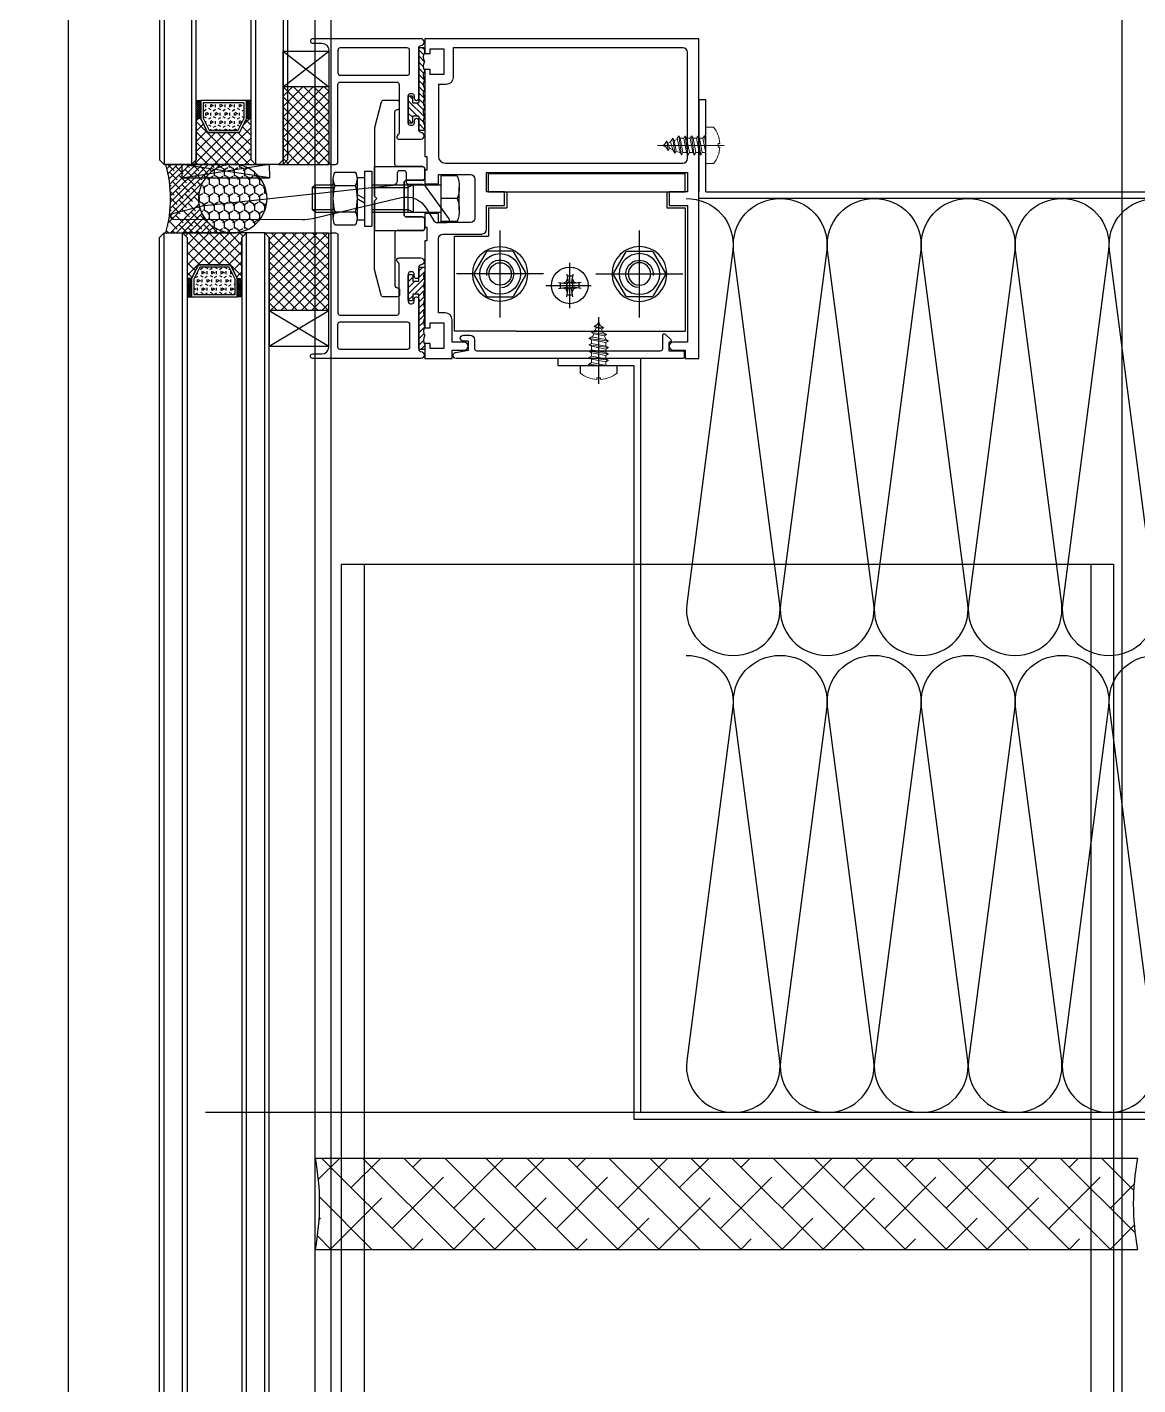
# Model space of a CAD drawing. Extents: x 6843040 to 15500510, y -6507076 to -4940511.
# Drawn here: x 7647898.7 to 7648141.7, y -6167043.5 to -6166746.4 of the extents above; entities that cross this region are included whole.
import ezdxf

# ---------------------------------------------------------------- set-up
doc = ezdxf.new("R2010")
doc.units = 0
doc.header["$LTSCALE"] = 1000
doc.header["$MEASUREMENT"] = 0
for name, pattern in [('CENTER', [50.800000000000004, 31.75, -6.35, 6.35, -6.35]), ('CONTINOUS', [0]), ('DOTE', [2.4200000000000004, 2, -0.2, 0.02, -0.2]), ('HIDDEN', [0.375, 0.25, -0.125])]:
    doc.linetypes.add(name, pattern=pattern)
for name, color, linetype in [('-07B2-附件', 8, 'Continuous'), ('1', 1, 'Continuous'), ('CENTER中心线层', 1, 'CENTER'), ('DOTE', 8, 'DOTE'), ('FASTENER紧固件', 2, 'Continuous'), ('FRSTENER紧固件', 2, 'Continuous'), ('GC', 3, 'Continuous'), ('LT-dim 1', 3, 'Continuous'), ('LT-dim 10', 253, 'Continuous'), ('LT-dim 20', 253, 'Continuous'), ('LT-dim 8', 253, 'Continuous'), ('LT-Fill-密封胶', 113, 'Continuous'), ('LT-Fill-玻璃1', 14, 'Continuous'), ('LT-中线', 6, 'Continuous'), ('LT-玻璃', 4, 'Continuous'), ('LT-细线', 1, 'Continuous'), ('LT-铝板', 31, 'Continuous'), ('PJ', 25, 'Continuous'), ('XC', 61, 'Continuous'), ('ZX', 1, 'CENTER'), ('密封胶填充', 111, 'Continuous'), ('批荡层', 213, 'Continuous'), ('泡沫棒填充', 71, 'Continuous'), ('钢立柱规格布置', 2, 'Continuous')]:
    doc.layers.add(name, color=color, linetype=linetype)
for name, color, linetype, lineweight in [('002CEN', 1, 'CENTER', 13), ('003DOT', 253, 'HIDDEN', 13), ('009CON', 6, 'CONTINOUS', 15)]:
    doc.layers.add(name, color=color, linetype=linetype, lineweight=lineweight)

# ---------------------------------------------------------------- blocks, each defined once
blk = doc.blocks.new('LT-BLK-20240603163343', base_point=(-3102913.412890759, 295840.9490596681))
at = {"layer": 'LT-Fill-密封胶'}
h = blk.add_hatch(dxfattribs=at)
h.set_pattern_fill('ANSI38', color=8, scale=2, style=0)
h.set_pattern_definition([(45, (-2772054.24012991, 233924.1443912563), (-4.490128060534576, 4.490128060534577), []), (135, (-2772054.24012991, 233924.1443912563), (-13.47038418160373, 4.490128060534578), [15.875, -9.525])])
edge = h.paths.add_edge_path()
edge.add_arc((-3103105.182630866, 295847.9445893168), 53.49325224012031, 349.22577148122093, 370.77422851344784, ccw=False)
edge.add_line((-3103052.632387903, 295837.9445893304), (-3102872.632387904, 295837.9445893395))
edge.add_arc((-3102820.082144962, 295847.944589319), 53.49325221775999, 169.2257714843428, 190.7742285157185, ccw=False)
edge.add_line((-3102872.632387904, 295857.9445892984), (-3103052.632387902, 295857.9445892984))
at = {"layer": 'GC', "color": 8, "linetype": 'HIDDEN', "ltscale": 50}
for p, q in [((-3102878.382199378, 295987.9445893046), (-3103047.382199377, 295987.9445893014)), ((-3103047.382199377, 295987.9445892986), (-3103047.382199377, 295660.9490596829)), ((-3103042.382199377, 295987.9445892986), (-3103042.382199377, 295660.9490596829)), ((-3102883.382199378, 295987.9445892986), (-3102883.382199378, 295660.9490596829)), ((-3102878.382199378, 295987.9445892986), (-3102878.382199378, 295660.9490596829))]:
    blk.add_line(p, q, dxfattribs=at)
at = {"layer": 'LT-Fill-密封胶', "color": 8}
for points in [[(-3103052.632387901, 295857.9445892934, -0.09430092778769975), (-3103052.632387903, 295837.9445893294, 1.164155667562947e-10)], [(-3102872.632387904, 295857.9445892934, 0.09430092778769975), (-3102872.632387902, 295837.9445893294, -1.164155667562947e-10)]]:
    blk.add_lwpolyline(points, format="xyb", dxfattribs=at)
at = {"layer": 'XC', "ltscale": 0.5}
for p, q in [((-3102872.632387904, 295857.9445892934), (-3103052.632387901, 295857.9445893124)), ((-3102872.632387904, 295837.9445893294), (-3103052.632387901, 295837.9445893124))]:
    blk.add_line(p, q, dxfattribs=at)
blk = doc.blocks.new('*U255')
at = {"layer": '002CEN', "ltscale": 5}
blk.add_line((-4.054319021158257, 1.989519660128281e-13), (10.54217069582398, 1.989519660128281e-13), dxfattribs=at)
at = {"layer": '003DOT', "ltscale": 5}
for p, q in [((-3.552713678800501e-14, 4.000000000000197), (-6.394884621840902e-14, 1.750000000000199)), ((-6.394884621840902e-14, 1.750000000000199), (-1.20792265079217e-13, -2.309999999999803)), ((-1.20792265079217e-13, 1.689951005760705), (0.6198573119681257, -1.549999999999798)), ((-3.552713678800501e-14, 4.405364961712621e-13), (0.2965411612219029, -2.109999999999815)), ((0.1999999999999247, 1.550000000000196), (0.7801426880317806, 1.550000000000182)), ((0.7801426880317806, 1.550000000000182), (1.103458838777946, 2.110000000000113)), ((0.7801426880317806, 1.550000000000182), (1.373225010475686, -1.549999999999798)), ((1.103458838778003, 2.110000000000198), (1.696541161221909, -2.109999999999815)), ((1.103458838777946, 2.110000000000113), (1.426774989524084, 1.550000000000196)), ((1.426774989524084, 1.550000000000182), (2.019857311968131, -1.549999999999798)), ((1.426774989524084, 1.550000000000196), (2.180142688031815, 1.550000000000196)), ((2.180142688031815, 1.550000000000196), (2.503458838777952, 2.110000000000113)), ((2.180142688031786, 1.550000000000182), (2.773225010475691, -1.549999999999798)), ((2.503458838778009, 2.110000000000198), (3.096541161221914, -2.109999999999815)), ((2.503458838777952, 2.110000000000113), (2.82677498952409, 1.550000000000182)), ((2.82677498952409, 1.550000000000182), (3.419857311968137, -1.549999999999798)), ((2.82677498952409, 1.550000000000182), (3.58014268803182, 1.550000000000196)), ((3.58014268803182, 1.550000000000196), (3.903458838777958, 2.110000000000113)), ((3.580142688031792, 1.550000000000182), (4.173225010475697, -1.549999999999798)), ((3.903458838778015, 2.110000000000198), (4.49654116122192, -2.109999999999815)), ((3.903458838777958, 2.110000000000113), (4.226774989524095, 1.550000000000182)), ((4.226774989524095, 1.550000000000182), (4.819857311968143, -1.549999999999798)), ((4.226774989524095, 1.550000000000182), (4.980142688031826, 1.550000000000196)), ((4.980142688031826, 1.550000000000196), (5.303458838777964, 2.110000000000113)), ((4.980142688031798, 1.550000000000182), (5.573225010475703, -1.549999999999798)), ((5.30345883877802, 2.110000000000198), (5.896541161221926, -2.109999999999815)), ((5.303458838777964, 2.110000000000113), (5.626774989524101, 1.550000000000182)), ((5.626774989524101, 1.550000000000182), (6.219857311968152, -1.549999999999798)), ((5.626774989524101, 1.550000000000182), (5.75796897832128, 1.550000000000196)), ((5.75796897832128, 1.550000000000196), (6.472600264496744, 1.253990029170197)), ((6.472600264496744, 1.253990029170197), (6.75501637345911, 1.743149078768994)), ((6.472600264496688, 1.253990029170225), (6.935613691095593, -1.062203588311888)), ((6.75501637345911, 1.743149078768994), (7.218029800058016, -1.551362637910714)), ((6.75501637345911, 1.743149078768994), (7.214966670336278, 0.946491795621327)), ((7.214966670336278, 0.946491795621327), (7.677980096935354, -0.7547053547629332)), ((7.214966670336278, 0.946491795621327), (7.959137419201934, 0.6382461787198395)), ((7.959137419201934, 0.6382461787198395), (8.241553528164356, 1.127405228318665)), ((7.959137419201905, 0.6382461787198537), (8.258597611268666, -0.5142057057746854)), ((8.241553528164356, 1.127405228318665), (8.541013720231117, -1.003364755373511)), ((8.241553528164356, 1.127405228318665), (8.701503825041524, 0.3307479451709128)), ((8.701503825041524, 0.3307479451709412), (9.000964017108512, -0.2067074722256024)), ((8.701503825041524, 0.3307479451709128), (9.499999999999943, 1.4210854715202e-13)), ((9.499999999999943, 1.4210854715202e-13), (9.000964017108512, -0.2067074722256024)), ((-1.20792265079217e-13, -2.309999999999803), (-1.20792265079217e-13, -3.999999999999801)), ((0.2965411612218745, -2.1099999999998), (0.1999999999998678, -2.1099999999998)), ((0.6198573119681257, -1.549999999999798), (0.2965411612218745, -2.1099999999998)), ((1.373225010475686, -1.549999999999798), (0.6198573119681257, -1.549999999999798)), ((1.696541161221909, -2.109999999999786), (1.373225010475686, -1.549999999999798)), ((2.019857311968131, -1.549999999999798), (1.696541161221909, -2.109999999999786)), ((2.77322501047572, -1.549999999999812), (2.019857311968131, -1.549999999999798)), ((3.096541161221914, -2.109999999999786), (2.77322501047572, -1.549999999999812)), ((3.419857311968137, -1.549999999999798), (3.096541161221914, -2.109999999999786)), ((4.173225010475726, -1.549999999999798), (3.419857311968137, -1.549999999999798)), ((4.49654116122192, -2.109999999999786), (4.173225010475726, -1.549999999999798)), ((4.819857311968143, -1.549999999999798), (4.49654116122192, -2.109999999999786)), ((5.573225010475731, -1.549999999999812), (4.819857311968143, -1.549999999999798)), ((5.896541161221926, -2.109999999999786), (5.573225010475731, -1.549999999999812)), ((6.219857311968152, -1.549999999999798), (5.896541161221926, -2.109999999999786)), ((6.935613691095593, -1.062203588311903), (6.185942131896716, -1.372727715457444)), ((6.185942131896716, -1.372727715457444), (6.219857311968152, -1.549999999999798)), ((7.218029800058016, -1.551362637910714), (6.935613691095593, -1.062203588311903)), ((7.677980096935382, -0.754705354762848), (7.218029800058016, -1.551362637910714)), ((8.258597611268666, -0.5142057057746854), (7.677980096935382, -0.754705354762848)), ((8.541013720231117, -1.003364755373511), (8.258597611268666, -0.5142057057746854)), ((9.000964017108512, -0.2067074722256024), (8.541013720231117, -1.003364755373511))]:
    blk.add_line(p, q, dxfattribs=at)
for centre, start, end in [((0.1999999999999318, 1.750000000000192), 179.999999999998, 269.999999999998), ((0.1999999999998749, -2.309999999999796), 90.00000000000203, 180.000000000002)]:
    blk.add_arc(centre, 0.1999999999999957, start, end, dxfattribs=at)
at = {"layer": '009CON'}
for p, q in [((-1.723475382979849, 4.000000000000197), (-3.552713678800501e-14, 4.000000000000197)), ((-2.700000000000053, 0.4000000000002188), (-3.087680633323494, 0.4000000000002188)), ((-2.700000000000053, -0.3999999999998067), (-2.700000000000053, 0.4000000000002188)), ((-3.087680633323494, -0.3999999999998067), (-2.700000000000053, -0.3999999999998067)), ((-1.20792265079217e-13, -3.999999999999801), (-1.723475382979849, -3.999999999999801))]:
    blk.add_line(p, q, dxfattribs=at)
for centre, radius, start, end in [((3.399999999999938, 1.882938249764265e-13), 6.499999999999996, 142.0201275551479, 176.4718766587116), ((3.399999999999942, 2.060573933704291e-13), 6.499999999999999, 183.5281233412879, 217.9798724448521)]:
    blk.add_arc(centre, radius, start, end, dxfattribs=at)
blk = doc.blocks.new('LT-BLK-20221110170712', base_point=(70366.62048334633, 148976.2082412609))
at = {"layer": 'LT-铝板'}
blk.add_lwpolyline([(70377.32049983303, 148988.7082412522), (70366.82049983303, 148988.7082412522, 0.414213562373095), (70366.32049983303, 148988.2082412522), (70366.32049983303, 148986.2082412522, 0.414213562370964), (70366.82049983309, 148985.7082412522), (70370.32049983303, 148985.7082412522, -0.4142135623718773), (70370.82049983303, 148985.2082412522), (70370.82049983303, 148981.7082412522), (70370.82049983303, 148978.2082412522, -0.414213562373095), (70370.32049983303, 148977.7082412522), (70366.82049983303, 148977.7082412522, 0.414213562373095), (70366.32049983303, 148977.2082412522), (70366.32049983303, 148975.2082412522, 0.4142135623709637), (70366.82049983303, 148974.7082412522), (70372.32049983303, 148974.7082412522, -0.4142139954914797), (70372.82049983303, 148974.2082405128), (70372.82048282732, 148962.7082296237, -0.4142135623509851), (70372.32048282732, 148962.2082296237, 0.4142135623589767), (70371.82048282732, 148961.7082296237), (70371.82048282726, 148960.7082296237, 0.4142135623560463), (70372.32048282726, 148960.2082296237), (70375.32912417874, 148960.2082296237, 0.3394542588617528), (70375.81208709185, 148960.578820101), (70377.32048282726, 148966.2082296237), (70377.32049983303, 148981.2082412578), (70376.82049983303, 148981.7082412578), (70377.32049983303, 148982.2082412578)], format="xyb", close=True, dxfattribs=at)
blk = doc.blocks.new('LT-BLK-20221110170731', base_point=(70370.0773481904, 148951.2713370427))
at = {"layer": 'LT-铝板'}
for points in [[(70391.52048334572, 148949.7082412609, 0.414213562373095), (70391.02048334572, 148950.2082412609), (70389.02048334572, 148950.2082412609, -0.414213562373095), (70387.52048334572, 148951.7082412609), (70387.52048091497, 148976.208241261, 0.414213562373095), (70387.02048091497, 148976.708241261), (70386.02048091497, 148976.708241261, 0.414213562373095), (70385.52048091497, 148976.208241261), (70385.52048334572, 148959.2082412609, -0.414213562373095), (70385.02048334572, 148958.7082412609), (70372.62048334628, 148958.7082412609, -0.414213562373095), (70372.12048334628, 148959.2082412609), (70372.12048334628, 148969.8422158572, -0.2679491924311048), (70372.37048334628, 148970.2752285591, 0.267949192431174), (70372.62048334628, 148970.7082412609), (70372.62048334628, 148970.7082412609, 0.414213562373095), (70372.12048334628, 148971.2082412609), (70367.37048334628, 148971.2082412609, 0.414213562373095), (70366.62048334628, 148970.4582412609), (70366.62048334628, 148970.4582412609, 0.4025426732437422), (70367.34048334602, 148969.7088415011, -0.4025426732436533), (70367.82048334647, 148969.2092416613), (70367.82048334647, 148967.2082412609, 0.414213562373095), (70368.32048334647, 148966.7082412609, 0.414213562373095), (70368.82048334647, 148967.2082412609), (70368.82048334647, 148967.7082412609, -0.414213562373095), (70369.32048334647, 148968.2082412609), (70369.62048334628, 148968.2082412609, -0.4142135623733614), (70370.12048334628, 148967.7082412609), (70370.12048334628, 148961.7082412609, -0.414213562373095), (70369.62048334628, 148961.2082412609), (70369.32048334647, 148961.2082412609, -0.414213562373095), (70368.82048334647, 148961.7082412609), (70368.82048334647, 148962.2082412609, 0.414213562373095), (70368.32048334647, 148962.7082412609), (70368.32048334647, 148962.7082412609, 0.414213562373095), (70367.82048334647, 148962.2082412609), (70367.82048334647, 148951.2072408605, -0.4025426732437193), (70367.34048334602, 148950.7076410207, 0.4025426732436966), (70366.62048334628, 148949.9582412609, 0.414213562373095), (70367.37048334628, 148949.2082412609), (70391.02048334572, 148949.2082412609, 0.414213562373095)], [(70385.02047205158, 148951.2082412609, 0.414213562373095), (70385.52047205158, 148951.7082412609), (70385.52047205158, 148956.7082412609, 0.414213562373095), (70385.02047205158, 148957.2082412609), (70370.32048334647, 148957.2082412609, 0.4142135623730995), (70369.82048334647, 148956.7082412609), (70369.82048334647, 148951.7082412609, 0.414213562373095), (70370.32048334647, 148951.2082412609)]]:
    blk.add_lwpolyline(points, format="xyb", close=True, dxfattribs=at)
blk = doc.blocks.new('LT-BLK-20221110171121', base_point=(70395.52049771605, 148950.2080412609))
at = {"layer": '1'}
h = blk.add_hatch(dxfattribs=at)
h.set_pattern_fill('ANSI37', color=252, scale=0.5, angle=-180, style=0)
h.set_pattern_definition([(315, (70258.95784844276, 147994.0746522094), (-1.122532015133644, -1.122532015133645), []), (225, (70258.95784844276, 147994.0746522094), (-1.122532015133645, 1.122532015133644), [])])
h.paths.add_polyline_path([(70387.52049771603, 148973.7066654017), (70387.52049771603, 148956.7066654017), (70397.52049771603, 148956.7066654017), (70397.52049771603, 148973.7066654017)])
at = {"layer": '1', "color": 252}
for p, q in [((70397.52049771603, 148948.9066654017), (70387.52049771603, 148956.7066654017)), ((70397.52049771603, 148956.7066654017), (70387.52049771603, 148948.9066654017)), ((70397.52049771603, 148948.9066654017), (70387.52049771603, 148956.7066654017)), ((70397.52049771603, 148956.7066654017), (70387.52049771603, 148948.9066654017))]:
    blk.add_line(p, q, dxfattribs=at)
at = {"layer": 'LT-细线'}
for points in [[(70397.52049771603, 148972.7066654017), (70398.52049771603, 148973.7066654017), (70387.52049771603, 148973.7066654017)], [(70397.52049771603, 148972.7066654017), (70397.52049771603, 148948.9066654017), (70387.52049771603, 148948.9066654017), (70387.52049771603, 148973.7066654017)], [(70387.52049771603, 148956.7066654017), (70397.52049771603, 148956.7066654017)]]:
    blk.add_lwpolyline(points, dxfattribs=at)
blk = doc.blocks.new('LT-BLK-20221110170740', base_point=(70370.12048334633, 148964.708241261))
at = {"layer": 'LT-细线', "lineweight": 25}
blk.add_lwpolyline([(70366.52048334634, 148952.208241261), (70366.52048334634, 148951.4082412609, 0.414213562373095), (70366.72048334633, 148951.208241261), (70367.62048334634, 148951.208241261, 0.4142135623732163), (70367.82048334634, 148951.4082412609), (70367.82048334634, 148963.1582412609, -0.414213562373095), (70367.97048334633, 148963.308241261), (70369.02048334634, 148963.308241261, -0.4874037778461285), (70369.12048334634, 148963.1582412609), (70369.12048334634, 148961.958241261, 0.414213562373095), (70369.27048334634, 148961.808241261), (70369.97048334633, 148961.808241261, 0.414213562373095), (70370.12048334634, 148961.958241261), (70370.12048334634, 148967.458241261, 0.414213562373095), (70369.97048334633, 148967.608241261), (70369.27048334634, 148967.608241261, 0.414213562373095), (70369.12048334634, 148967.458241261), (70369.12048334634, 148966.2582412609, -0.4874037778466969), (70369.02048334634, 148966.108241261), (70367.97048334633, 148966.108241261, -0.414213562373095), (70367.82048334634, 148966.2582412609), (70367.82048334634, 148969.0082412609, 0.414213562373095), (70367.62048334634, 148969.208241261), (70366.72048334633, 148969.208241261, 0.414213562373095), (70366.52048334634, 148969.0082412609), (70366.52048334634, 148968.208241261, -0.2871565913622846), (70366.52048334634, 148966.208241261, -0.2871565913622156), (70366.52048334634, 148964.208241261, -0.2871565913622151), (70366.52048334634, 148962.208241261, -0.2871565913622846), (70366.52048334634, 148960.208241261, -0.2871565913622846), (70366.52048334634, 148958.208241261, -0.2871565913622846), (70366.52048334634, 148956.208241261, -0.2871565913622846), (70366.52048334634, 148954.208241261, -0.2871565913622846)], format="xyb", close=True, dxfattribs=at)
blk = doc.blocks.new('LT-BLK-20221110170832', base_point=(70370.12048334634, 148964.708241261))
at = {"layer": '1'}
h = blk.add_hatch(dxfattribs=at)
h.set_pattern_fill('ANSI31', color=252, scale=0.3, angle=-180, style=0)
h.set_pattern_definition([(315.0000000000001, (69125.05354900184, 144959.7554935077), (-0.6735192090801865, -0.6735192090801874), [])])
h.paths.add_polyline_path([(70367.82048334634, 148963.1582412609, -0.4142135623739831), (70367.97048334633, 148963.308241261), (70369.02048334634, 148963.308241261, -0.487403777848204), (70369.12048334634, 148963.1582412609), (70369.12048334634, 148961.958241261, 0.4142135623730951), (70369.27048334634, 148961.808241261), (70369.97048334633, 148961.808241261, 0.4142135623730951), (70370.12048334634, 148961.958241261), (70370.12048334634, 148967.458241261, 0.4142135623739831), (70369.97048334633, 148967.608241261), (70369.27048334634, 148967.608241261, 0.4142135623730951), (70369.12048334634, 148967.458241261), (70369.12048334634, 148966.2582412609, -0.4874037778455901), (70369.02048334634, 148966.108241261), (70367.97048334633, 148966.108241261, -0.4142135623730951), (70367.82048334634, 148966.2582412609), (70367.82048334634, 148969.0082412609, 0.4142135623730951), (70367.62048334634, 148969.208241261), (70366.72048334633, 148969.208241261, 0.4142135623730951), (70366.52048334634, 148969.0082412609), (70366.52048334634, 148968.208241261, -0.2871565913622846), (70366.52048334634, 148966.208241261, -0.2871565913622156), (70366.52048334634, 148964.208241261, -0.2871565913622151), (70366.52048334634, 148962.208241261, -0.2871565913622846), (70366.52048334634, 148960.208241261, -0.2871565913622846), (70366.52048334634, 148958.208241261, -0.2871565913622846), (70366.52048334634, 148956.208241261, -0.2871565913622846), (70366.52048334634, 148954.208241261, -0.2871565913622846), (70366.52048334634, 148952.208241261), (70366.52048334634, 148951.4082412609, 0.414213562373095), (70366.72048334633, 148951.208241261), (70367.62048334634, 148951.208241261, 0.4142135623732164), (70367.82048334634, 148951.4082412609)])
at = {"layer": 'LT-细线'}
blk.add_blockref('LT-BLK-20221110170740', (70370.12048334633, 148964.708241261), dxfattribs=at)
blk = doc.blocks.new('*U254')
at = {"layer": '1'}
h = blk.add_hatch(dxfattribs=at)
h.set_pattern_fill('ANSI37', color=252, scale=0.1, angle=-180, style=0)
h.set_pattern_definition([(224.9999999999999, (1679562.560613633, -289717.7450616644), (0.2245064030267287, -0.2245064030267291), []), (314.9999999999999, (1679562.560613633, -289717.7450616644), (0.2245064030267291, 0.2245064030267286), [])])
h.paths.add_polyline_path([(-14.00086452462315, 18.00001763110049), (-14.00086452462315, 17.00001763110049), (-10.00086452462315, 17.00001763110049), (-10.00086452462315, 18.00001763110049)])
h.paths.add_polyline_path([(-14.00086452462315, 7.000017631100491), (-14.00086452462315, 6.000017631100491), (-10.00086452462315, 6.000017631100491), (-10.00086452462315, 7.000017631100491)])
h = blk.add_hatch(dxfattribs=at)
h.set_pattern_fill('ANSI37', color=252, scale=0.5, angle=-180, style=0)
h.set_pattern_definition([(224.9999999999999, (1679562.560613633, -289717.7450616644), (1.122532015133643, -1.122532015133645), []), (314.9999999999999, (1679562.560613633, -289717.7450616644), (1.122532015133645, 1.122532015133643), [])])
h.paths.add_polyline_path([(-7.000864524623154, 8.50001763110049), (-10.00086452462315, 7.000017631100491), (-10.00086452462315, 6.000017631100491), (-1.000864524623154, 6.000017631100491), (-0.0008432585706543705, 4.999996365222614), (-0.0008603557904791614, 19.00002179987496), (-1.000864524623154, 18.00001763110049), (-10.00086452462315, 18.00001763110049), (-10.00086452462315, 17.00001763110049), (-7.000864524623154, 15.50001763110049)])
h = blk.add_hatch(dxfattribs=at)
h.set_pattern_fill('HEX', color=252, scale=0.19, angle=-360.0000000000001, style=0)
h.set_pattern_definition([(360, (1679562.560613633, -289717.7450616644), (9.680894054106727e-16, 1.0448594), [0.60325, -1.2065]), (119.9999999999999, (1679562.560613633, -289717.7450616644), (-0.9048747837829667, -0.5224296999999988), [0.6032499999999971, -1.206499999999994]), (59.99999999999992, (1679563.163863633, -289717.7450616644), (-0.9048747837829658, 0.5224297000000009), [0.60325, -1.2065])])
edge = h.paths.add_edge_path()
edge.add_line((-10.11889851349011, 16.50001763110049), (-7.500864524623154, 15.30292986205313))
edge.add_line((-10.11889851325728, 16.50001763110049), (-13.50086452462315, 16.50001763110049))
edge.add_line((-13.50086452462315, 16.50001763110049), (-13.50086452462315, 7.500017631100491))
edge.add_line((-13.50086452462315, 7.500017631100491), (-10.11889851325728, 7.500017631100491))
edge.add_line((-10.11889851325728, 7.500017631100491), (-7.500864524623154, 8.80903462547576))
edge.add_line((-7.500864524623154, 8.80903462547576), (-7.500864524623154, 15.30292986205313))
at = {"color": 253}
for points in [[(-14.00086452462315, 18.00001763110049), (-14.00086452462315, 17.00001763110049), (-10.00086452462315, 17.00001763110049), (-10.00086452462315, 18.00001763110049)], [(-7.000864524623154, 8.50001763110049), (-10.00086452462315, 7.000017631100491), (-14.00086452462315, 7.000017631100491), (-14.00086452462315, 17.00001763110049), (-10.00086452462315, 17.00001763110049), (-7.000864524623154, 15.50001763110049)], [(-7.500864524623154, 15.19100063672522), (-7.500864524623154, 8.80903462547576), (-10.11889851325728, 7.500017631100491), (-13.50086452462315, 7.500017631100491), (-13.50086452462315, 16.50001763110049), (-10.11889851325728, 16.50001763110049)], [(-14.00086452462315, 6.000017631100491), (-14.00086452462315, 7.000017631100491), (-10.00086452462315, 7.000017631100491), (-10.00086452462315, 6.000017631100491)]]:
    blk.add_lwpolyline(points, close=True, dxfattribs=at)
blk.add_lwpolyline([(-10.00086452462315, 6.000017631100491), (-10.00086452462315, 7.000017631100491), (-7.000864524623154, 8.50001763110049), (-7.000864524623154, 15.50001763110049), (-10.00086452462315, 17.00001763110049), (-10.00086452462315, 18.00001763110049), (-1.000864524623154, 18.00001763110049), (-0.000864524623153784, 19.00001763110049), (-0.000864524623153784, 5.000017631100491), (-1.000864524623154, 6.000017631100491), (-10.00086452462315, 6.000017631100491)], dxfattribs=at)
at = {"layer": 'LT-玻璃', "color": 8}
for p, q in [((-1546.802555535035, 23.00001763110049), (-0.0008645246417771091, 23.00001763110049)), ((-1546.802555535017, 19.00001763110049), (-0.000864524623153784, 19.00001763110049)), ((-1546.802555535017, 5), (-0.0008468935226630947, 5)), ((-1546.80255553502, 1.000386271683965), (-0.0008468935266137123, 1.000386271683965))]:
    blk.add_line(p, q, dxfattribs=at)
at = {"layer": 'LT-玻璃', "color": 150}
for points in [[(-1546.802555535035, 24.00001763110049), (-1.000864524641777, 24.00001763110049), (-0.0008645246417771091, 23.00001763110049), (-0.000864524623153784, 19.00001763110049), (-1.000864524623154, 18.00001763110049), (-1546.802555535017, 18.00001763110049)], [(-1546.80255553502, 0), (-1.000846893526614, 0), (-0.0008468935266137123, 1), (-0.0008468935226630947, 5), (-1.000846893522663, 6), (-1546.802555535017, 6)]]:
    blk.add_lwpolyline(points, dxfattribs=at)
blk = doc.blocks.new('LT-耐候密封胶缝')
at = {"layer": '密封胶填充'}
h = blk.add_hatch(dxfattribs=at)
h.set_pattern_fill('ANSI38', color=8, scale=0.04, angle=180, style=0)
h.set_pattern_definition([(225, (-9.094947017729282e-13, 5.820766091346741e-11), (0.04490128060534575, -0.04490128060534577), []), (315, (-9.094947017729282e-13, 5.820766091346741e-11), (0.1347038418160373, -0.04490128060534579), [0.15875, -0.09524999999999999])])
edge = h.paths.add_edge_path()
edge.add_line((0.4999999999990905, -1), (0.4999999999990903, -0.01966673684918463))
edge.add_arc((4.278217602404766e-07, 1.798028991906904), 1.885210156581904, 254.6198170668605, 285.38015596169396, ccw=False)
edge.add_line((-0.5000000000009095, -0.01966650143731385), (-0.5000000000319533, -0.9999999999643879))
edge.add_arc((-1.637090463191271e-11, -1), 0.5000000000155217, 0, 180, ccw=False)
at = {"layer": '泡沫棒填充'}
h = blk.add_hatch(dxfattribs=at)
h.set_pattern_fill('HONEY', color=8, scale=0.02666666666666666, angle=180, style=0)
h.set_pattern_definition([(180, (104.5532869425351, -12.93409662204795), (-0.127, -0.07332346666666664), [0.08466666666666667, -0.1693333333333333]), (299.9999999999999, (104.5532869425351, -12.93409662204795), (0.1269999848268748, -0.07332349294729043), [0.08466666666666663, -0.1693333333333333]), (240, (104.5532869425351, -12.93409662204795), (-1.517312520979541e-08, -0.146646959613957), [-0.1693333333333333, 0.08466666666666667])])
h.paths.add_polyline_path([(0.4999999999990905, -1.000000093015842, -1), (-0.5000000000009095, -0.9999999069259502, -1)])
at = {"layer": 'LT-细线'}
for points in [[(-0.5000000000009095, -0.9999999999417923), (-0.5000000000009095, -0.01966650143731385)], [(0.4999999999990905, -0.01966673682909459), (0.4999999999990905, -0.9999999999417923)]]:
    blk.add_lwpolyline(points, dxfattribs=at)
blk.add_lwpolyline([(-0.500000000007276, -0.01966650143731385, 0.1350290909618399), (0.4999999999918145, -0.01966673682909459, 0.1350290909618399)], format="xyb", dxfattribs=at)
blk.add_circle((-9.094947017729282e-13, -0.9999999999417923), 0.4999999999999999, dxfattribs=at)
blk = doc.blocks.new('*U251')
at = {"layer": '-07B2-附件', "color": 6, "lineweight": -3}
for p, q in [((-5, 3.613248654052313), (-5, 4.242850545289081e-13)), ((0, 3.613248654052313), (0, 4.547473508864641e-13)), ((0, 3.613248654052313), (0, 4.547473508864641e-13)), ((5, 3.613248654052313), (5, 3.046229635755598e-14)), ((5, 3.046229635755598e-14), (-5, 4.242850545289081e-13)), ((-3, -15.09999999999718), (-3.000000000003638, 4.547473508864641e-13)), ((3, -15.09999999999718), (3, 0)), ((-3.000000000003638, -6), (-2.400000000005093, -7.19999999999709)), ((2.999999999996362, -6), (-3.000000000003638, -6)), ((2.999999999996362, -7.19999999999709), (-3.000000000003638, -7.19999999999709)), ((-2.400000000001455, -15.09999999999718), (-2.400000000001455, -7.200000000000728)), ((2.999999999996362, -6), (2.399999999997817, -7.19999999999709)), ((2.399999999997817, -15.09999999999718), (2.399999999997817, -7.200000000000728)), ((6, -15.09999999999718), (-6, -15.09999999999718)), ((-6, -16.69999999999754), (-6, -15.09999999999718)), ((6, -16.69999999999754), (-6, -16.69999999999754)), ((-4.649999999997817, -18.29999999999791), (-4.649999999997817, -16.69999999999754)), ((0.004862939065787941, -18.29999999999791), (-0.9188974916360166, -16.69999999999754)), ((0.9237604307018046, -18.29999999999791), (0, -16.69999999999754)), ((4.649999999997817, -18.29999999999791), (4.649999999997817, -16.69999999999754)), ((6, -16.69999999999754), (6, -15.09999999999718)), ((-5.768639752830495, -23.11324865404958), (-5.768639752830495, -18.68675134594605)), ((4.649999999997817, -18.29999999999791), (-4.649999999997817, -18.29999999999791)), ((3.901069350929902, -18.29999999999791), (-3.901069350929902, -18.29999999999791)), ((-2.881888406882354, -23.11324865404958), (-2.881888406882354, -18.68675134594605)), ((2.891614285013929, -23.11324865404958), (2.891614285013929, -18.68675134594605)), ((5.778365630962071, -23.11324865404958), (5.778365630962071, -18.68675134594605)), ((-4.325264079856424, -23.49999999999773), (4.334989957988, -23.49999999999773)), ((-3, -27.49999999999909), (-3, -23.49999999999773)), ((-2.399999999997817, -28.09999999999764), (-2.399999999997817, -23.49999999999773)), ((2.399999999997817, -28.09999999999764), (2.399999999997817, -23.49999999999773)), ((3, -27.49999999999909), (3, -23.49999999999773)), ((3, -27.49999999999909), (-3, -27.49999999999909)), ((-3, -27.49999999999909), (-2.399999999997817, -28.09999999999764)), ((2.399999999997817, -28.09999999999764), (-2.399999999997817, -28.09999999999764)), ((3, -27.49999999999909), (2.399999999997817, -28.09999999999764))]:
    blk.add_line(p, q, dxfattribs=at)
blk.add_lwpolyline([(-2.5, 4.081246944558599), (2.499999999999998, 4.081246944558599)], dxfattribs=at)
for centre, radius, start, end in [((-2.5, -2.830127018922105), 6.911373963480704, 68.7939768869991, 111.2060231130009), ((2.5, -2.830127018922105), 6.911373963480704, 68.79397688699912, 111.2060231130009), ((-4.325264079856424, -21.18675134594605), 2.886751345948142, 60.00000000000272, 119.9999999999973), ((0.004862939065787941, -29.26687836486735), 10.96687836486947, 74.73851957507969, 105.2614804249203), ((4.334989957988, -21.18675134594605), 2.886751345948142, 60.00000000000272, 119.9999999999973), ((-4.325264079856424, -20.61324865404958), 2.886751345948142, 240.0000000000027, 299.9999999999973), ((0.004862939065787941, -12.53312163512828), 10.96687836486941, 254.7385195750797, 285.2614804249203), ((4.334989957988, -20.61324865404958), 2.886751345948142, 240.0000000000027, 299.9999999999973)]:
    blk.add_arc(centre, radius, start, end, dxfattribs=at)
blk = doc.blocks.new('*U167')
at = {"layer": 'CENTER中心线层', "ltscale": 3}
for p, q in [((-3.552713678800501e-15, 4.992010588861657), (-3.552713678800501e-15, -4.976730550326725)), ((5.225386202088316, 4.547473508864641e-13), (-4.694783167004388, 4.547473508864641e-13))]:
    blk.add_line(p, q, dxfattribs=at)
at = {"layer": 'FASTENER紧固件'}
for p, q in [((-2.484210516999994, 0.6496240577147656), (-0.6306917197086612, 0.3848356581017036)), ((-2.063157886999996, 0.5894736820004454), (-2.063157886999996, -0.5894736819995359)), ((-1.557451118354326, 0.5172298579082337), (-0.7854010318736009, 0.7854010318740539)), ((-0.5172298579077825, 1.557451118354778), (-0.7854010318736009, 0.7854010318740539)), ((-0.7854010318736009, 0.7854010318740539), (-0.4482178549230547, 0.4482178549235307)), ((-0.6496240577143126, 2.484210517000468), (-0.3848356581012524, 0.6306917197091355)), ((-0.6306917197086612, 0.3848356581017036), (-0.4482178549230547, 0.4482178549235307)), ((-0.6306917197086612, -0.3848356581007941), (-0.6306917197086612, 0.3848356581017036)), ((0.5894736819999871, 2.063157887000468), (-0.5894736819999942, 2.063157887000468)), ((-0.4482178549230547, 0.4482178549235307), (-0.3848356581012524, 0.6306917197091355)), ((-0.3848356581012524, 0.6306917197091355), (0.3848356581012453, 0.6306917197091586)), ((0.6496240577143055, 2.484210517000468), (0.3848356581012453, 0.6306917197091586)), ((0.3848356581012453, 0.6306917197091586), (0.4482178549230973, 0.4482178549235307)), ((0.7854010318735938, 0.7854010318740539), (0.4482178549230973, 0.4482178549235307)), ((0.4482178549230973, 0.4482178549235307), (0.6306917197087003, 0.3848356581017036)), ((0.5172298579077754, 1.557451118354778), (0.7854010318735938, 0.7854010318740539)), ((2.484210516999987, 0.6496240577147656), (0.6306917197087003, 0.3848356581017036)), ((0.6306917197087003, 0.3848356581017036), (0.6306917197087003, -0.3848356581007941)), ((1.557451118354368, 0.5172298579082337), (0.7854010318735938, 0.7854010318740539)), ((2.063157886999988, 0.5894736820004454), (2.063157886999988, -0.5894736819995359)), ((-2.484210516999994, -0.6496240577138312), (-0.6306917197086612, -0.3848356581007941)), ((-1.557451118354326, -0.5172298579073011), (-0.7854010318736009, -0.7854010318731195)), ((-0.7854010318736009, -0.7854010318731195), (-0.4482178549230547, -0.4482178549225964)), ((-0.5172298579077825, -1.557451118353869), (-0.7854010318736009, -0.7854010318731195)), ((-0.6496240577143126, -2.484210516999536), (-0.3848356581012524, -0.630691719708226)), ((-0.4482178549230547, -0.4482178549226212), (-0.6306917197086612, -0.3848356581007941)), ((0.5894736819999871, -2.063157886999536), (-0.5894736819999942, -2.063157886999536)), ((-0.3848356581012524, -0.630691719708226), (-0.4482178549230547, -0.4482178549226212)), ((0.3848356581012453, -0.630691719708226), (-0.3848356581012524, -0.630691719708226)), ((0.4482178549230973, -0.4482178549226212), (0.3848356581012453, -0.630691719708226)), ((0.6496240577143055, -2.484210516999536), (0.3848356581012453, -0.630691719708226)), ((0.6306917197087003, -0.3848356581007941), (0.4482178549230973, -0.4482178549226212)), ((0.7854010318735938, -0.7854010318731195), (0.4482178549230973, -0.4482178549225964)), ((0.5172298579077754, -1.557451118353869), (0.7854010318735938, -0.7854010318731195)), ((2.484210516999987, -0.6496240577138312), (0.6306917197087003, -0.3848356581007941)), ((1.557451118354368, -0.5172298579073011), (0.7854010318735938, -0.7854010318731195))]:
    blk.add_line(p, q, dxfattribs=at)
blk.add_circle((-3.552713678800501e-15, 4.547473508864641e-13), 3.999999985, dxfattribs=at)
blk = doc.blocks.new('M6-W-F')
at = {"layer": 'PJ', "extrusion": (0.8660254037844343, -0.5000000000000075, 0)}
for p, q in [((-3.015398836967506, 4.777176009287814), (-5.644855200876009, 0.222823990714005)), ((3.015398836968416, -4.777176009285995), (5.644855200876918, -0.2228239907121861))]:
    blk.add_line(p, q, dxfattribs=at)
at = {"layer": 'PJ', "extrusion": (0, 1, 0)}
for p, q in [((2.629456363908503, 4.999999999999545), (-2.629456363907593, 4.999999999999545)), ((-2.629456363907593, -5.000000000000455), (2.629456363908503, -5.000000000000455))]:
    blk.add_line(p, q, dxfattribs=at)
at = {"layer": 'PJ', "extrusion": (0.8660254037844343, 0.5000000000000075, 0)}
for p, q in [((5.644855200876918, 0.222823990714005), (3.015398836968416, 4.777176009287814)), ((-5.644855200876009, -0.2228239907121861), (-3.015398836967506, -4.777176009285995))]:
    blk.add_line(p, q, dxfattribs=at)
at = {"layer": 'PJ'}
for radius in [6, 4.45, 2.4585]:
    blk.add_circle((0, -4.547473508864641e-13), radius, dxfattribs=at)
for centre, radius, start, end in [((-2.728484105318785e-11, 4.865796654485166e-11), 5.649251345892194, 117.7394903959218, 122.2605096040955), ((0, -4.547473508864641e-13), 3.000000000000014, 275.7295779513202, 185.7295779512917), ((2.91038304567337e-11, 5.093170329928398e-11), 5.649251345889367, 57.73949039590452, 62.26050960407822), ((3.637978807091713e-12, -4.547473508864641e-13), 5.649251345951296, 177.7394903959389, 182.260509604061), ((0, -4.547473508864641e-13), 5.649251345948583, 357.739490395939, 2.260509604061063), ((-2.91038304567337e-11, -5.138645065017045e-11), 5.649251345889218, 237.7394903959045, 242.2605096040782), ((2.728484105318785e-11, -4.956746124662459e-11), 5.649251345892106, 297.7394903959218, 302.2605096040955)]:
    blk.add_arc(centre, radius, start, end, dxfattribs=at)
at = {"layer": 'ZX', "ltscale": 0.6, "extrusion": (1, 0, 0)}
blk.add_line((0, -9.525000000000091), (0, 9.525000000000091), dxfattribs=at)
at = {"layer": 'ZX', "ltscale": 0.6, "extrusion": (0, 1, 0)}
blk.add_line((9.524999999999636, -4.547473508864641e-13), (-9.524999999999636, -4.547473508864641e-13), dxfattribs=at)
blk = doc.blocks.new('LT-BLK-20240527212027', base_point=(-4578.664180241147, 6644.87405911088))
at = {"layer": 'LT-中线', "ltscale": 10}
for p, q in [((-4558.164180241525, 6648.87405911088), (-4601.164180241525, 6648.87405911088)), ((-4601.164180241525, 6644.87405911088), (-4601.164180241525, 6648.87405911088)), ((-4558.164180241525, 6644.87405911088), (-4558.164180241525, 6648.87405911088)), ((-4558.164180241525, 6644.87405911088), (-4601.164180241525, 6644.87405911088)), ((-4597.164180241525, 6644.87405911088), (-4597.164180241525, 6641.37405911088)), ((-4562.164180241525, 6644.87405911088), (-4562.164180241525, 6641.37405911088)), ((-4597.164180241525, 6641.37405911088), (-4601.164180241525, 6641.37405911088)), ((-4601.164180241525, 6641.37405911088), (-4601.164180241525, 6614.37405911088)), ((-4558.164180241525, 6641.37405911088), (-4562.164180241525, 6641.37405911088)), ((-4558.164180241525, 6641.37405911088), (-4558.164180241525, 6635.12405911088)), ((-4550.664180241525, 6635.12405911088), (-4558.164180241525, 6635.12405911088)), ((-4550.664180241525, 6614.37405911088), (-4550.664180241525, 6635.12405911088)), ((-4564.164180241525, 6614.37405911088), (-4601.164180241525, 6614.37405911088)), ((-4564.164180241525, 6614.37405911088), (-4550.664180241525, 6614.37405911088))]:
    blk.add_line(p, q, dxfattribs=at)
at = {"layer": 'FRSTENER紧固件', "xscale": -1, "rotation": 180}
blk.add_blockref('*U167', (-4575.914180241525, 6624.37405911088), dxfattribs=at)
at = {"layer": 'PJ'}
blk.add_blockref('M6-W-F', (-4591.164180241525, 6626.87405911088), dxfattribs=at)
at = {"layer": 'PJ', "xscale": -1}
blk.add_blockref('M6-W-F', (-4560.664180241525, 6626.87405911088), dxfattribs=at)
blk = doc.blocks.new('LT-BLK-20240527212049', base_point=(-4575.84055958598, 6610.87405911088))
at = {"layer": 'LT-铝板'}
blk.add_lwpolyline([(-4552.614180241129, 6614.674059110839, 0.9999999999999781), (-4552.614180241129, 6615.974059110842), (-4554.064180241126, 6615.974059110842, 0.4142135623730909), (-4555.064180241126, 6614.974059110842), (-4555.064180241126, 6613.074059110819, -0.414213562373095), (-4555.564180241126, 6612.574059110819), (-4595.764180241102, 6612.574059110819, -0.414213562373095), (-4596.264180241102, 6613.074059110819), (-4596.264180241105, 6615.974059110878, 0.6546490210897676), (-4596.768177377387, 6616.194025400087), (-4598.018177377387, 6615.034773128864, 0.5049014365163574), (-4597.964180241106, 6614.554999218519), (-4597.564180241105, 6614.324059110841), (-4597.564180241105, 6612.574059110826), (-4600.664180241143, 6612.574059110826, 0.414213562373095), (-4600.964180241142, 6612.27405911083), (-4600.964180241142, 6611.174059110883, 0.414213562373095), (-4600.664180241143, 6610.87405911088), (-4551.016938930818, 6610.87405911088, 0.9163311740174243), (-4550.903588573889, 6612.169659619103), (-4553.764180241131, 6612.674059110832), (-4553.764180241131, 6614.674059110839)], format="xyb", close=True, dxfattribs=at)
blk = doc.blocks.new('LT-BLK-20240528090141', base_point=(2057.884289735099, 290.4643163185102))
at = {"layer": 'XC'}
blk.add_line((2100.521460326388, 295.5565441650397), (2059.246032482013, 291.157918470446), dxfattribs=at)
blk.add_lwpolyline([(2100.521460326388, 295.5565441650397), (2107.598396928981, 297.4115739731642, 0.3408729095245034), (2107.971445459872, 297.8951888245356), (2107.971445459872, 298.0565441650397, 0.414213562373095), (2107.471445459872, 298.5565441650397), (2079.194397276267, 298.6563442472834, 0.05767236010579713), (2076.910394750535, 298.3920174373197), (2057.512530270964, 293.841251342441, -0.3256371831785478), (2052.087130647153, 296.1298441565596), (2050.467850651592, 298.819012715423, 0.2664943615576946), (2049.60455374606, 299.314316318545), (2047.434298091568, 299.314316318545, 0.6132373631902558), (2047.03016295936, 298.5199104846106), (2052.234745760448, 291.3755046506412, 0.2397431683859067), (2053.043016024865, 290.9643163185101), (2055.884289734997, 290.9643163185101, -0.4142135623730867), (2056.384289734997, 290.4643163185101), (2056.384289734997, 288.4643163185101, 0.414213562373095), (2056.884289734997, 287.9643163185101), (2057.884289734997, 287.9643163185101, 0.4142135623736361), (2058.384289734997, 288.4643163185101), (2058.384289734997, 290.1675221194746, -0.3741482183889679), (2059.246032482013, 291.157918470446)], format="xyb", dxfattribs=at)
blk = doc.blocks.new('LT-BLK-20240528090345', base_point=(1986.379703145828, 298.6239259313668))
at = {"layer": 'LT-细线'}
blk.add_lwpolyline([(1986.384471221259, 301.5641339495196), (1986.379703145828, 298.6239259313668), (2005.471445459974, 298.5565441650397), (2005.47630374423, 301.5585150414276), (1986.384471221259, 301.5641339495196), (2005.471445459974, 298.5565441650397), (1986.379703145828, 298.6239259313668), (2005.47630374423, 301.5585150414276)], dxfattribs=at)
blk = doc.blocks.new('LT-BLK-20240910160700', base_point=(-5089123.43131763, -205701.589336378))
at = {"layer": 'LT-铝板'}
for points in [[(-5089076.93131763, -205700.089336378), (-5089076.93131763, -205695.839336378), (-5089120.93131763, -205695.839336378), (-5089120.93131763, -205700.089336378), (-5089116.93131763, -205700.089336378), (-5089116.93131763, -205703.089336378), (-5089120.93131763, -205703.089336378), (-5089120.93131763, -205732.9893363779), (-5089117.831317631, -205732.9893363782, -0.9999999999999999), (-5089117.831317631, -205734.789336378), (-5089120.43131763, -205734.789336378), (-5089120.43131763, -205736.589336378), (-5089123.43131763, -205736.589336378), (-5089123.43131763, -205666.589336378), (-5089063.43131763, -205666.589336378), (-5089063.43131763, -205669.839336378), (-5089064.63131763, -205669.839336378), (-5089064.63131763, -205668.789336378), (-5089067.63131763, -205668.789336378), (-5089067.63131763, -205674.3893363781), (-5089064.63131763, -205674.3893363781), (-5089064.63131763, -205673.339336378), (-5089063.43131763, -205673.339336378), (-5089063.43131763, -205687.089336378), (-5089063.43131763, -205687.089336378), (-5089063.43131763, -205690.089336378), (-5089063.43131763, -205690.089336378), (-5089063.43131763, -205692.339336378), (-5089063.93131763, -205692.339336378), (-5089063.93131763, -205695.339336378), (-5089063.43131763, -205695.339336378), (-5089063.43131763, -205698.339336378), (-5089066.43131763, -205698.339336378), (-5089066.43131763, -205696.339336378), (-5089073.43131763, -205696.339336378, 0.414213562373095), (-5089074.43131763, -205697.339336378), (-5089074.43131763, -205705.839336378, 0.414213562373095), (-5089073.43131763, -205706.839336378), (-5089066.43131763, -205706.839336378), (-5089066.43131763, -205704.839336378), (-5089063.43131763, -205704.839336378), (-5089063.43131763, -205707.839336378), (-5089063.93131763, -205707.839336378), (-5089063.93131763, -205710.839336378), (-5089063.43131763, -205710.839336378), (-5089063.43131763, -205729.839336378), (-5089064.63131763, -205729.839336378), (-5089064.63131763, -205728.789336378), (-5089067.63131763, -205728.789336378), (-5089067.63131763, -205734.3893363781), (-5089064.63131763, -205734.3893363781), (-5089064.63131763, -205733.339336378), (-5089063.43131763, -205733.339336378), (-5089063.43131763, -205736.589336378), (-5089069.43131763, -205736.589336378), (-5089069.43131763, -205734.789336378), (-5089072.03131763, -205734.789336378, -0.9999999999999999), (-5089072.03131763, -205732.9893363782), (-5089069.43131763, -205732.9893363779), (-5089069.43131763, -205728.089336378, -0.4142135623730951), (-5089067.93131763, -205726.589336378), (-5089066.43131763, -205726.589336378), (-5089066.43131763, -205710.339336378, 0.414213562373095), (-5089067.43131763, -205709.339336378), (-5089075.93131763, -205709.339336378, -0.4142135623732948), (-5089076.93131763, -205708.339336378), (-5089076.93131763, -205703.089336378), (-5089080.93131763, -205703.089336378), (-5089080.93131763, -205700.089336378)], [(-5089120.93131763, -205692.839336378), (-5089120.93131763, -205669.589336378, -0.414213562373095), (-5089119.93131763, -205668.589336378), (-5089069.63131763, -205668.589336378), (-5089069.63131763, -205675.089336378, 0.4142135623757146), (-5089068.13131763, -205676.589336378), (-5089066.43131763, -205676.589336378), (-5089066.43131763, -205692.339336378, -0.4142135623739082), (-5089067.93131763, -205693.839336378), (-5089119.93131763, -205693.839336378, -0.4142135623728286)]]:
    blk.add_lwpolyline(points, format="xyb", close=True, dxfattribs=at)
blk = doc.blocks.new('*U253')
at = {"layer": '1'}
h = blk.add_hatch(dxfattribs=at)
h.set_pattern_fill('ANSI37', color=252, scale=0.5, angle=-180, style=0)
h.set_pattern_definition([(224.9999999999999, (6768965.342480463, -83328.18168108174), (1.122532015133643, -1.122532015133645), []), (314.9999999999999, (6768965.342480463, -83328.18168108174), (1.122532015133645, 1.122532015133643), [])])
h.paths.add_polyline_path([(7, -3.5), (10, -5), (10, -6), (1, -6), (-2.126581966876984e-05, -7.000021265877876), (-4.168599843978882e-06, 7.000004168774467), (1, 6), (10, 6), (10, 5), (7, 3.5)])
h = blk.add_hatch(dxfattribs=at)
h.set_pattern_fill('ANSI37', color=252, scale=0.1, angle=-180, style=0)
h.set_pattern_definition([(224.9999999999999, (6768965.342480463, -83328.18168108174), (0.2245064030267287, -0.2245064030267291), []), (314.9999999999999, (6768965.342480463, -83328.18168108174), (0.2245064030267291, 0.2245064030267286), [])])
h.paths.add_polyline_path([(14, 6), (14, 5), (10, 5), (10, 6)])
h.paths.add_polyline_path([(14, -5), (14, -6), (10, -6), (10, -5)])
h = blk.add_hatch(dxfattribs=at)
h.set_pattern_fill('HEX', color=252, scale=0.19, angle=-360.0000000000001, style=0)
h.set_pattern_definition([(360, (6768965.342480463, -83328.18168108174), (9.680894054106727e-16, 1.0448594), [0.60325, -1.2065]), (119.9999999999999, (6768965.342480463, -83328.18168108174), (-0.9048747837829667, -0.5224296999999988), [0.6032499999999967, -1.206499999999993]), (59.99999999999992, (6768965.945730463, -83328.18168108174), (-0.9048747837829658, 0.5224297000000009), [0.60325, -1.2065])])
h.paths.add_polyline_path([(7.5, 3.302912230952643), (10.11803398840129, 4.5), (13.5, 4.5), (13.5, -4.5), (10.11803398840129, -4.5), (7.5, -3.19098300562473)])
at = {"color": 253}
blk.add_lwpolyline([(10, -6), (10, -5), (7, -3.5), (7, 3.5), (10, 5), (10, 6), (1, 6), (0, 7), (0, -7), (1, -6), (10, -6)], dxfattribs=at)
for points in [[(14, 6), (14, 5), (10, 5), (10, 6)], [(7, -3.5), (10, -5), (14, -5), (14, 5), (10, 5), (7, 3.5)], [(7.5, 3.19098300562473), (7.5, -3.19098300562473), (10.11803398840129, -4.5), (13.5, -4.5), (13.5, 4.5), (10.11803398840129, 4.5)], [(14, -6), (14, -5), (10, -5), (10, -6)]]:
    blk.add_lwpolyline(points, close=True, dxfattribs=at)
at = {"layer": 'LT-玻璃', "color": 8}
for p, q in [((138.1989724639483, 13), (0, 13)), ((138.1989724639483, 7), (0, 7)), ((138.1989724639483, -7.000017631100491), (-1.763086766004562e-05, -7.000017631100491)), ((138.1989724639483, -12.99963135941653), (-1.763086766004562e-05, -12.99963135941653))]:
    blk.add_line(p, q, dxfattribs=at)
at = {"layer": 'LT-玻璃', "color": 150}
for points in [[(138.1989724639483, 14), (1, 14), (0, 13), (0, 7), (1, 6), (138.1989724639483, 6)], [(138.1989724639483, -14.00001763110049), (0.99998236913234, -14.00001763110049), (-1.763086766004562e-05, -13.00001763110049), (-1.763086766004562e-05, -7.000017631100491), (0.99998236913234, -6.000017631100491), (138.1989724639483, -6.000017631100491)]]:
    blk.add_lwpolyline(points, dxfattribs=at)
blk = doc.blocks.new('LT-BLK-20240910163455', base_point=(-5087604.967869186, -203746.3040868942))
at = {"layer": '1'}
h = blk.add_hatch(dxfattribs=at)
h.set_pattern_fill('ANSI37', color=252, scale=0.5, angle=-180, style=0)
h.set_pattern_definition([(315, (-5087740.030115183, -204701.1361000865), (-1.122532015133644, -1.122532015133645), []), (225, (-5087740.030115183, -204701.1361000865), (-1.122532015133645, 1.122532015133644), [])])
h.paths.add_polyline_path([(-5087611.467465909, -203721.5040868941), (-5087611.467465909, -203738.5040868941), (-5087598.468272462, -203738.5040868941), (-5087598.468272462, -203721.5040868941)])
at = {"layer": '1', "color": 252}
for p, q in [((-5087598.468272462, -203746.3040868942), (-5087611.467465909, -203738.5040868941)), ((-5087598.468272462, -203738.5040868941), (-5087611.467465909, -203746.3040868942)), ((-5087598.468272462, -203746.3040868942), (-5087611.467465909, -203738.5040868941)), ((-5087598.468272462, -203738.5040868941), (-5087611.467465909, -203746.3040868942))]:
    blk.add_line(p, q, dxfattribs=at)
at = {"layer": 'LT-细线'}
for points in [[(-5087598.468272462, -203722.5040868941), (-5087597.468272462, -203721.5040868941), (-5087611.467465909, -203721.5040868941)], [(-5087598.468272462, -203722.5040868941), (-5087598.468272462, -203746.3040868942), (-5087611.467465909, -203746.3040868942), (-5087611.467465909, -203721.5040868941)], [(-5087611.467465909, -203738.5040868941), (-5087598.468272462, -203738.5040868941)]]:
    blk.add_lwpolyline(points, dxfattribs=at)
blk = doc.blocks.new('LT-BLK-20240910180508', base_point=(-5314322.16671394, -298328.3343760425))
at = {"layer": 'GC', "color": 8, "linetype": 'HIDDEN', "ltscale": 20}
for p, q in [((-5314594.916507783, -299557.6363848075), (-5314594.916507784, -297857.6363848513)), ((-5314421.806239106, -299557.6363848075), (-5314421.806239107, -297857.6363848513))]:
    blk.add_line(p, q, dxfattribs=at)
at = {"layer": 'LT-dim 1', "extrusion": (0, 1.224646799147353e-16, -1)}
for points in [[(5314517.166714822, -298003.3346937988, 0.451718), (5314506.970830329, -298014.5946537983), (5314517.084808333, -298092.074693799, -0.451718), (5314506.888936996, -298103.3346937988, -0.451718), (5314496.693052502, -298092.074693799), (5314506.807043661, -298014.5946537983, 0.451718), (5314496.611159168, -298003.3346937988, 0.451718), (5314486.415274675, -298014.5946537983), (5314496.529252679, -298092.074693799, -0.451718), (5314486.333381342, -298103.3346937988, -0.451718), (5314476.137496849, -298092.074693799), (5314486.251488008, -298014.5946537983, 0.451718), (5314476.055603514, -298003.3346937988, 0.451718), (5314465.859719022, -298014.5946537983), (5314475.973697025, -298092.074693799, -0.451718), (5314465.777825688, -298103.3346937988, -0.451718), (5314455.581941195, -298092.074693799), (5314465.695932355, -298014.5946537983, 0.451718), (5314455.500047862, -298003.3346937988, 0.451718), (5314445.304163368, -298014.5946537983), (5314455.418141372, -298092.074693799, -0.451718), (5314445.222270034, -298103.3346937988, -0.451718), (5314435.026385541, -298092.074693799), (5314445.140376701, -298014.5946537983, 0.451718), (5314434.944492208, -298003.3346937988, 0.451718), (5314424.748607715, -298014.5946537983), (5314434.862585719, -298092.074693799, -0.451718), (5314424.666714381, -298103.3346937988, -0.451718), (5314414.470829888, -298092.074693799), (5314424.584821047, -298014.5946537983, 0.451718), (5314414.388936554, -298003.3346937988, 0.451718)], [(5314517.166714822, -298103.3346937988, 0.451718), (5314506.970830329, -298114.5946537983), (5314517.084808333, -298192.074693799, -0.451718), (5314506.888936996, -298203.3346937988, -0.451718), (5314496.693052502, -298192.074693799), (5314506.807043661, -298114.5946537983, 0.451718), (5314496.611159168, -298103.3346937988, 0.451718), (5314486.415274675, -298114.5946537983), (5314496.529252679, -298192.074693799, -0.451718), (5314486.333381342, -298203.3346937988, -0.451718), (5314476.137496849, -298192.074693799), (5314486.251488008, -298114.5946537983, 0.451718), (5314476.055603514, -298103.3346937988, 0.451718), (5314465.859719022, -298114.5946537983), (5314475.973697025, -298192.074693799, -0.451718), (5314465.777825688, -298203.3346937988, -0.451718), (5314455.581941195, -298192.074693799), (5314465.695932355, -298114.5946537983, 0.451718), (5314455.500047862, -298103.3346937988, 0.451718), (5314445.304163368, -298114.5946537983), (5314455.418141372, -298192.074693799, -0.451718), (5314445.222270034, -298203.3346937988, -0.451718), (5314435.026385541, -298192.074693799), (5314445.140376701, -298114.5946537983, 0.451718), (5314434.944492208, -298103.3346937988, 0.451718), (5314424.748607715, -298114.5946537983), (5314434.862585719, -298192.074693799, -0.451718), (5314424.666714381, -298203.3346937988, -0.451718), (5314414.470829888, -298192.074693799), (5314424.584821047, -298114.5946537983, 0.451718), (5314414.388936554, -298103.3346937988, 0.451718)]]:
    blk.add_lwpolyline(points, format="xyb", dxfattribs=at)
at = {"layer": 'LT-中线'}
for p, q in [((-5314528.636973075, -298204.8591101635), (-5314332.16671394, -298204.8591101635)), ((-5314527.136973075, -298203.3343760176), (-5314332.16671394, -298203.3343760176))]:
    blk.add_line(p, q, dxfattribs=at)
for points in [[(-5314512.91731522, -298001.8343760166), (-5314512.91731522, -297981.7078609942), (-5314514.41731522, -297981.7078609942), (-5314514.41731522, -298001.8343760166)], [(-5314332.16671394, -298003.334375998), (-5314514.41731522, -298003.3343760241), (-5314514.41731522, -298001.8343760166)], [(-5314512.917315219, -298001.8343760166), (-5314332.16671394, -298001.8343760585)], [(-5314527.136973075, -298203.3591101645), (-5314527.136973075, -298038.3343556141), (-5314545.26644115, -298038.3343556141), (-5314545.26644115, -298039.8343556141), (-5314528.636973075, -298039.8343556141), (-5314528.636973075, -298204.8591101635)]]:
    blk.add_lwpolyline(points, dxfattribs=at)
at = {"layer": 'LT-铝板'}
blk.add_line((-5314598.416507782, -299557.6363848075), (-5314598.416507783, -297857.6363848513), dxfattribs=at)
at = {"layer": '-07B2-附件', "xscale": -1, "rotation": 270}
blk.add_blockref('*U251', (-5314570.91731522, -298003.3346937979), dxfattribs=at)
at = {"rotation": 180}
for name, p in [('*U255', (-5314512.91731522, -297991.6800988689)), ('LT-BLK-20240528090141', (-5314579.916526297, -297999.7346937973))]:
    blk.add_blockref(name, p, dxfattribs=at)
at = {"xscale": -1}
blk.add_blockref('LT-BLK-20240528090345', (-5314608.411939709, -297998.7750841845), dxfattribs=at)
at = {"xscale": -1, "rotation": 270}
for p in [(-5314536.359147369, -298039.8346937988), (-5314536.329405622, -298039.8343556141)]:
    blk.add_blockref('*U255', p, dxfattribs=at)
at = {"layer": 'LT-dim 1', "rotation": 90}
blk.add_blockref('*U253', (-5314618.416596136, -297995.8353573149), dxfattribs=at)
at = {"layer": 'LT-dim 10', "xscale": -1}
blk.add_blockref('LT-BLK-20240603163343', (-5314557.636004927, -298230.3299056757), dxfattribs=at)
at = {"layer": 'LT-dim 20', "ltscale": 10, "xscale": -1}
for name, p in [('LT-BLK-20240527212027', (-5314539.91731522, -298001.8346937979)), ('LT-BLK-20240527212049', (-5314542.740935875, -298038.3346937979))]:
    blk.add_blockref(name, p, dxfattribs=at)
at = {"layer": 'LT-dim 8', "ltscale": 1000, "xscale": -1}
for name, p in [('LT-BLK-20240910160700', (-5314514.41731522, -298003.3346937979)), ('LT-BLK-20240910163455', (-5314601.916911061, -298035.6346937977))]:
    blk.add_blockref(name, p, dxfattribs=at)
at = {"layer": 'LT-dim 8', "rotation": 180}
blk.add_blockref('LT-BLK-20221110171121', (-5314603.416578505, -297972.3362693815), dxfattribs=at)
at = {"layer": 'LT-Fill-玻璃1', "rotation": 180}
for name, p in [('LT-BLK-20221110170731', (-5314577.974180064, -297970.3977895789)), ('LT-BLK-20221110170712', (-5314574.717298733, -297997.8346937979))]:
    blk.add_blockref(name, p, dxfattribs=at)
at = {"layer": 'LT-Fill-玻璃1', "xscale": -14.99939610215067, "yscale": 14.99939610215067, "zscale": 14.99939610215067, "rotation": 89.99852449144697}
blk.add_blockref('LT-耐候密封胶缝', (-5314631.416332279, -298003.3349781176), dxfattribs=at)
at = {"layer": 'LT-Fill-玻璃1', "xscale": -1}
for name, p in [('LT-BLK-20221110170712', (-5314574.717298733, -298008.8346937979)), ('LT-BLK-20221110170731', (-5314577.974180064, -298036.2715980159))]:
    blk.add_blockref(name, p, dxfattribs=at)
at = {"layer": 'LT-细线', "rotation": 180}
blk.add_blockref('LT-BLK-20221110170832', (-5314578.01731522, -297983.8346937979), dxfattribs=at)
at = {"layer": 'LT-细线', "xscale": -1}
blk.add_blockref('LT-BLK-20221110170832', (-5314578.01731522, -298022.8346937979), dxfattribs=at)
at = {"layer": '钢立柱规格布置', "xscale": -1, "rotation": 270}
blk.add_blockref('*U254', (-5314632.416525415, -298010.8338292725), dxfattribs=at)

msp = doc.modelspace()

# ---------------------------------------------------------------- linework, layer by layer
at = {"layer": 'DOTE', "linetype": 'DOTE', "ltscale": 0.25}
msp.add_lwpolyline([(7646727.694658224, -6166983.889315872), (7649025.883763832, -6166983.889315872)], dxfattribs=at)
at = {"layer": '批荡层'}
msp.add_lwpolyline([(7648247.6939988, -6153863.889315866), (7647907.693977662, -6153841.767290499), (7647907.694103122, -6178763.889315992)], dxfattribs=at)

# ---------------------------------------------------------------- block references
at = {"layer": 'LT-dim 1', "ltscale": 1000}
msp.add_blockref('LT-BLK-20240910180508', (7648237.944469698, -6167108.889315916), dxfattribs=at)

doc.saveas('drawing.dxf')
